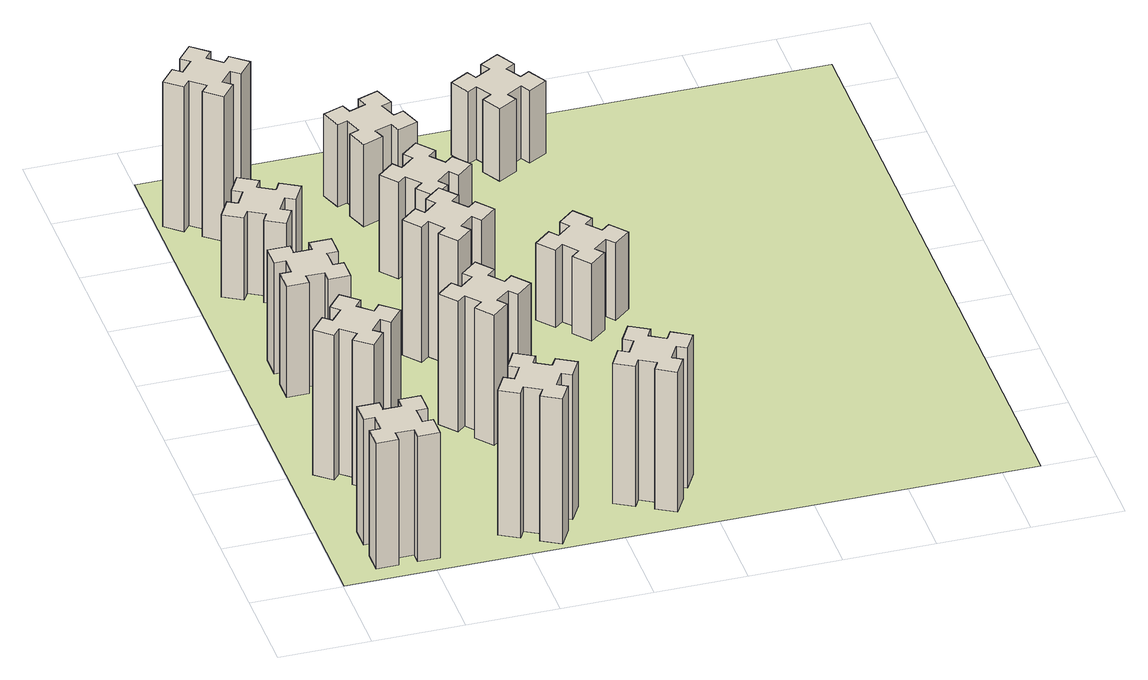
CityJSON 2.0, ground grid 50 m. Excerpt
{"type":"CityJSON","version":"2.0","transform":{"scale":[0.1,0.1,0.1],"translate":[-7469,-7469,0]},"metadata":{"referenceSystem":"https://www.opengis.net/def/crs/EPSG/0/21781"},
"CityObjects":{
"building1":{"type":"Building","attributes":{"class":"1000","function":"1000","usage":"1000","yearOfConstruction":2016,"roofType":"1000","measuredHeight":78,"storeysAboveGround":30,"storeysBelowGround":0},"geometry":[{"type":"Solid","lod":"1","boundaries":[[[[0,1,2,3,4,5,6,7,8,9,10,11,12,13,14,15,16,17,18,19]],[[17,16,20,21]],[[16,15,22,20]],[[15,14,23,22]],[[14,13,24,23]],[[13,12,25,24]],[[12,11,26,25]],[[11,10,27,26]],[[10,9,28,27]],[[9,8,29,28]],[[8,7,30,29]],[[7,6,31,30]],[[6,5,32,31]],[[5,4,33,32]],[[4,3,34,33]],[[3,2,35,34]],[[2,1,36,35]],[[1,0,37,36]],[[0,19,38,37]],[[19,18,39,38]],[[18,17,21,39]],[[24,25,26,27,28,29,30,31,32,33,34,35,36,37,38,39,21,20,22,23]]]]}]},
"building2":{"type":"Building","attributes":{"class":"1000","function":"1000","usage":"1000","yearOfConstruction":2016,"roofType":"1000","measuredHeight":90,"storeysAboveGround":30,"storeysBelowGround":0},"geometry":[{"type":"Solid","lod":"1","boundaries":[[[[40,41,42,43,44,45,46,47,48,49,50,51,52,53,54,55,56,57,58,59]],[[57,56,60,61]],[[56,55,62,60]],[[55,54,63,62]],[[54,53,64,63]],[[53,52,65,64]],[[52,51,66,65]],[[51,50,67,66]],[[50,49,68,67]],[[49,48,69,68]],[[48,47,70,69]],[[47,46,71,70]],[[46,45,72,71]],[[45,44,73,72]],[[44,43,74,73]],[[43,42,75,74]],[[42,41,76,75]],[[41,40,77,76]],[[40,59,78,77]],[[59,58,79,78]],[[58,57,61,79]],[[64,65,66,67,68,69,70,71,72,73,74,75,76,77,78,79,61,60,62,63]]]]}]},
"building3":{"type":"Building","attributes":{"class":"1000","function":"1000","usage":"1000","yearOfConstruction":2016,"roofType":"1000","measuredHeight":69,"storeysAboveGround":30,"storeysBelowGround":0},"geometry":[{"type":"Solid","lod":"1","boundaries":[[[[80,81,82,83,84,85,86,87,88,89,90,91,92,93,94,95,96,97,98,99]],[[97,96,100,101]],[[96,95,102,100]],[[95,94,103,102]],[[94,93,104,103]],[[93,92,105,104]],[[92,91,106,105]],[[91,90,107,106]],[[90,89,108,107]],[[89,88,109,108]],[[88,87,110,109]],[[87,86,111,110]],[[86,85,112,111]],[[85,84,113,112]],[[84,83,114,113]],[[83,82,115,114]],[[82,81,116,115]],[[81,80,117,116]],[[80,99,118,117]],[[99,98,119,118]],[[98,97,101,119]],[[104,105,106,107,108,109,110,111,112,113,114,115,116,117,118,119,101,100,102,103]]]]}]},
"building4":{"type":"Building","attributes":{"class":"1000","function":"1000","usage":"1000","yearOfConstruction":2016,"roofType":"1000","measuredHeight":51,"storeysAboveGround":30,"storeysBelowGround":0},"geometry":[{"type":"Solid","lod":"1","boundaries":[[[[120,121,122,123,124,125,126,127,128,129,130,131,132,133,134,135,136,137,138,139]],[[137,136,140,141]],[[136,135,142,140]],[[135,134,143,142]],[[134,133,144,143]],[[133,132,145,144]],[[132,131,146,145]],[[131,130,147,146]],[[130,129,148,147]],[[129,128,149,148]],[[128,127,150,149]],[[127,126,151,150]],[[126,125,152,151]],[[125,124,153,152]],[[124,123,154,153]],[[123,122,155,154]],[[122,121,156,155]],[[121,120,157,156]],[[120,139,158,157]],[[139,138,159,158]],[[138,137,141,159]],[[144,145,146,147,148,149,150,151,152,153,154,155,156,157,158,159,141,140,142,143]]]]}]},
"building5":{"type":"Building","attributes":{"class":"1000","function":"1000","usage":"1000","yearOfConstruction":2016,"roofType":"1000","measuredHeight":90,"storeysAboveGround":30,"storeysBelowGround":0},"geometry":[{"type":"Solid","lod":"1","boundaries":[[[[160,161,162,163,164,165,166,167,168,169,170,171,172,173,174,175,176,177,178,179]],[[177,176,180,181]],[[176,175,182,180]],[[175,174,183,182]],[[174,173,184,183]],[[173,172,185,184]],[[172,171,186,185]],[[171,170,187,186]],[[170,169,188,187]],[[169,168,189,188]],[[168,167,190,189]],[[167,166,191,190]],[[166,165,192,191]],[[165,164,193,192]],[[164,163,194,193]],[[163,162,195,194]],[[162,161,196,195]],[[161,160,197,196]],[[160,179,198,197]],[[179,178,199,198]],[[178,177,181,199]],[[184,185,186,187,188,189,190,191,192,193,194,195,196,197,198,199,181,180,182,183]]]]}]},
"building6":{"type":"Building","attributes":{"class":"1000","function":"1000","usage":"1000","yearOfConstruction":2016,"roofType":"1000","measuredHeight":90,"storeysAboveGround":30,"storeysBelowGround":0},"geometry":[{"type":"Solid","lod":"1","boundaries":[[[[200,201,202,203,204,205,206,207,208,209,210,211,212,213,214,215,216,217,218,219]],[[217,216,220,221]],[[216,215,222,220]],[[215,214,223,222]],[[214,213,224,223]],[[213,212,225,224]],[[212,211,226,225]],[[211,210,227,226]],[[210,209,228,227]],[[209,208,229,228]],[[208,207,230,229]],[[207,206,231,230]],[[206,205,232,231]],[[205,204,233,232]],[[204,203,234,233]],[[203,202,235,234]],[[202,201,236,235]],[[201,200,237,236]],[[200,219,238,237]],[[219,218,239,238]],[[218,217,221,239]],[[224,225,226,227,228,229,230,231,232,233,234,235,236,237,238,239,221,220,222,223]]]]}]},
"building7":{"type":"Building","attributes":{"class":"1000","function":"1000","usage":"1000","yearOfConstruction":2016,"roofType":"1000","measuredHeight":81,"storeysAboveGround":30,"storeysBelowGround":0},"geometry":[{"type":"Solid","lod":"1","boundaries":[[[[240,241,242,243,244,245,246,247,248,249,250,251,252,253,254,255,256,257,258,259]],[[257,256,260,261]],[[256,255,262,260]],[[255,254,263,262]],[[254,253,264,263]],[[253,252,265,264]],[[252,251,266,265]],[[251,250,267,266]],[[250,249,268,267]],[[249,248,269,268]],[[248,247,270,269]],[[247,246,271,270]],[[246,245,272,271]],[[245,244,273,272]],[[244,243,274,273]],[[243,242,275,274]],[[242,241,276,275]],[[241,240,277,276]],[[240,259,278,277]],[[259,258,279,278]],[[258,257,261,279]],[[264,265,266,267,268,269,270,271,272,273,274,275,276,277,278,279,261,260,262,263]]]]}]},
"building8":{"type":"Building","attributes":{"class":"1000","function":"1000","usage":"1000","yearOfConstruction":2016,"roofType":"1000","measuredHeight":84,"storeysAboveGround":30,"storeysBelowGround":0},"geometry":[{"type":"Solid","lod":"1","boundaries":[[[[280,281,282,283,284,285,286,287,288,289,290,291,292,293,294,295,296,297,298,299]],[[297,296,300,301]],[[296,295,302,300]],[[295,294,303,302]],[[294,293,304,303]],[[293,292,305,304]],[[292,291,306,305]],[[291,290,307,306]],[[290,289,308,307]],[[289,288,309,308]],[[288,287,310,309]],[[287,286,311,310]],[[286,285,312,311]],[[285,284,313,312]],[[284,283,314,313]],[[283,282,315,314]],[[282,281,316,315]],[[281,280,317,316]],[[280,299,318,317]],[[299,298,319,318]],[[298,297,301,319]],[[304,305,306,307,308,309,310,311,312,313,314,315,316,317,318,319,301,300,302,303]]]]}]},
"building9":{"type":"Building","attributes":{"class":"1000","function":"1000","usage":"1000","yearOfConstruction":2016,"roofType":"1000","measuredHeight":87,"storeysAboveGround":30,"storeysBelowGround":0},"geometry":[{"type":"Solid","lod":"1","boundaries":[[[[320,321,322,323,324,325,326,327,328,329,330,331,332,333,334,335,336,337,338,339]],[[337,336,340,341]],[[336,335,342,340]],[[335,334,343,342]],[[334,333,344,343]],[[333,332,345,344]],[[332,331,346,345]],[[331,330,347,346]],[[330,329,348,347]],[[329,328,349,348]],[[328,327,350,349]],[[327,326,351,350]],[[326,325,352,351]],[[325,324,353,352]],[[324,323,354,353]],[[323,322,355,354]],[[322,321,356,355]],[[321,320,357,356]],[[320,339,358,357]],[[339,338,359,358]],[[338,337,341,359]],[[344,345,346,347,348,349,350,351,352,353,354,355,356,357,358,359,341,340,342,343]]]]}]},
"building10":{"type":"Building","attributes":{"class":"1000","function":"1000","usage":"1000","yearOfConstruction":2016,"roofType":"1000","measuredHeight":60,"storeysAboveGround":30,"storeysBelowGround":0},"geometry":[{"type":"Solid","lod":"1","boundaries":[[[[360,361,362,363,364,365,366,367,368,369,370,371,372,373,374,375,376,377,378,379]],[[377,376,380,381]],[[376,375,382,380]],[[375,374,383,382]],[[374,373,384,383]],[[373,372,385,384]],[[372,371,386,385]],[[371,370,387,386]],[[370,369,388,387]],[[369,368,389,388]],[[368,367,390,389]],[[367,366,391,390]],[[366,365,392,391]],[[365,364,393,392]],[[364,363,394,393]],[[363,362,395,394]],[[362,361,396,395]],[[361,360,397,396]],[[360,379,398,397]],[[379,378,399,398]],[[378,377,381,399]],[[384,385,386,387,388,389,390,391,392,393,394,395,396,397,398,399,381,380,382,383]]]]}]},
"building11":{"type":"Building","attributes":{"class":"1000","function":"1000","usage":"1000","yearOfConstruction":2016,"roofType":"1000","measuredHeight":51,"storeysAboveGround":30,"storeysBelowGround":0},"geometry":[{"type":"Solid","lod":"1","boundaries":[[[[400,401,402,403,404,405,406,407,408,409,410,411,412,413,414,415,416,417,418,419]],[[417,416,420,421]],[[416,415,422,420]],[[415,414,423,422]],[[414,413,424,423]],[[413,412,425,424]],[[412,411,426,425]],[[411,410,427,426]],[[410,409,428,427]],[[409,408,429,428]],[[408,407,430,429]],[[407,406,431,430]],[[406,405,432,431]],[[405,404,433,432]],[[404,403,434,433]],[[403,402,435,434]],[[402,401,436,435]],[[401,400,437,436]],[[400,419,438,437]],[[419,418,439,438]],[[418,417,421,439]],[[424,425,426,427,428,429,430,431,432,433,434,435,436,437,438,439,421,420,422,423]]]]}]},
"building12":{"type":"Building","attributes":{"class":"1000","function":"1000","usage":"1000","yearOfConstruction":2016,"roofType":"1000","measuredHeight":48,"storeysAboveGround":30,"storeysBelowGround":0},"geometry":[{"type":"Solid","lod":"1","boundaries":[[[[440,441,442,443,444,445,446,447,448,449,450,451,452,453,454,455,456,457,458,459]],[[457,456,460,461]],[[456,455,462,460]],[[455,454,463,462]],[[454,453,464,463]],[[453,452,465,464]],[[452,451,466,465]],[[451,450,467,466]],[[450,449,468,467]],[[449,448,469,468]],[[448,447,470,469]],[[447,446,471,470]],[[446,445,472,471]],[[445,444,473,472]],[[444,443,474,473]],[[443,442,475,474]],[[442,441,476,475]],[[441,440,477,476]],[[440,459,478,477]],[[459,458,479,478]],[[458,457,461,479]],[[464,465,466,467,468,469,470,471,472,473,474,475,476,477,478,479,461,460,462,463]]]]}]},
"building13":{"type":"Building","attributes":{"class":"1000","function":"1000","usage":"1000","yearOfConstruction":2016,"roofType":"1000","measuredHeight":45,"storeysAboveGround":30,"storeysBelowGround":0},"geometry":[{"type":"Solid","lod":"1","boundaries":[[[[480,481,482,483,484,485,486,487,488,489,490,491,492,493,494,495,496,497,498,499]],[[497,496,500,501]],[[496,495,502,500]],[[495,494,503,502]],[[494,493,504,503]],[[493,492,505,504]],[[492,491,506,505]],[[491,490,507,506]],[[490,489,508,507]],[[489,488,509,508]],[[488,487,510,509]],[[487,486,511,510]],[[486,485,512,511]],[[485,484,513,512]],[[484,483,514,513]],[[483,482,515,514]],[[482,481,516,515]],[[481,480,517,516]],[[480,499,518,517]],[[499,498,519,518]],[[498,497,501,519]],[[504,505,506,507,508,509,510,511,512,513,514,515,516,517,518,519,501,500,502,503]]]]}]},
"landuse1":{"type":"LandUse","attributes":{"name":"plot1","function":"1010"},"geometry":[{"type":"MultiSurface","lod":"1","boundaries":[[[520,521,522,523]]]}]}
},
"vertices":[
[265,325,0],[265,225,0],[205,225,0],[205,105,0],[325,105,0],[325,165,0],[425,165,0],[425,105,0],[545,105,0],[545,225,0],[485,225,0],[485,325,0],[545,325,0],[545,445,0],[425,445,0],[425,385,0],[325,385,0],[325,445,0],[205,445,0],[205,325,0],[325,385,780],[325,445,780],[425,385,780],[425,445,780],[545,445,780],[545,325,780],[485,325,780],[485,225,780],[545,225,780],[545,105,780],[425,105,780],[425,165,780],[325,165,780],[325,105,780],[205,105,780],[205,225,780],[265,225,780],[265,325,780],[205,325,780],[205,445,780],
[484,1067,0],[408,1132,0],[446,1178,0],[354,1255,0],[277,1163,0],[323,1124,0],[259,1048,0],[213,1086,0],[136,994,0],[228,917,0],[266,963,0],[343,899,0],[304,853,0],[396,776,0],[473,868,0],[427,906,0],[492,983,0],[538,944,0],[615,1036,0],[523,1113,0],[492,983,900],[538,944,900],[427,906,900],[473,868,900],[396,776,900],[304,853,900],[343,899,900],[266,963,900],[228,917,900],[136,994,900],[213,1086,900],[259,1048,900],[323,1124,900],[277,1163,900],[354,1255,900],[446,1178,900],[408,1132,900],[484,1067,900],[523,1113,900],[615,1036,900],
[265,1905,0],[265,1805,0],[205,1805,0],[205,1685,0],[325,1685,0],[325,1745,0],[425,1745,0],[425,1685,0],[545,1685,0],[545,1805,0],[485,1805,0],[485,1905,0],[545,1905,0],[545,2025,0],[425,2025,0],[425,1965,0],[325,1965,0],[325,2025,0],[205,2025,0],[205,1905,0],[325,1965,690],[325,2025,690],[425,1965,690],[425,2025,690],[545,2025,690],[545,1905,690],[485,1905,690],[485,1805,690],[545,1805,690],[545,1685,690],[425,1685,690],[425,1745,690],[325,1745,690],[325,1685,690],[205,1685,690],[205,1805,690],[265,1805,690],[265,1905,690],[205,1905,690],[205,2025,690],
[446,2597,0],[496,2684,0],[548,2654,0],[608,2758,0],[504,2818,0],[474,2766,0],[387,2816,0],[417,2868,0],[313,2928,0],[253,2824,0],[305,2794,0],[255,2707,0],[203,2737,0],[143,2633,0],[247,2573,0],[277,2625,0],[364,2575,0],[334,2523,0],[438,2463,0],[498,2567,0],[364,2575,510],[334,2523,510],[277,2625,510],[247,2573,510],[143,2633,510],[203,2737,510],[255,2707,510],[305,2794,510],[253,2824,510],[313,2928,510],[417,2868,510],[387,2816,510],[474,2766,510],[504,2818,510],[608,2758,510],[548,2654,510],[496,2684,510],[446,2597,510],[498,2567,510],[438,2463,510],
[1214,346,0],[1127,396,0],[1157,448,0],[1053,508,0],[993,404,0],[1045,374,0],[995,287,0],[943,317,0],[883,213,0],[987,153,0],[1017,205,0],[1104,155,0],[1074,103,0],[1178,43,0],[1238,147,0],[1186,177,0],[1236,264,0],[1288,234,0],[1348,338,0],[1244,398,0],[1236,264,900],[1288,234,900],[1186,177,900],[1238,147,900],[1178,43,900],[1074,103,900],[1104,155,900],[1017,205,900],[987,153,900],[883,213,900],[943,317,900],[995,287,900],[1045,374,900],[993,404,900],[1053,508,900],[1157,448,900],[1127,396,900],[1214,346,900],[1244,398,900],[1348,338,900],
[384,3387,0],[308,3452,0],[346,3498,0],[254,3575,0],[177,3483,0],[223,3444,0],[159,3368,0],[113,3406,0],[36,3314,0],[128,3237,0],[166,3283,0],[243,3219,0],[204,3173,0],[296,3096,0],[373,3188,0],[327,3226,0],[392,3303,0],[438,3264,0],[515,3356,0],[423,3433,0],[392,3303,900],[438,3264,900],[327,3226,900],[373,3188,900],[296,3096,900],[204,3173,900],[243,3219,900],[166,3283,900],[128,3237,900],[36,3314,900],[113,3406,900],[159,3368,900],[223,3444,900],[177,3483,900],[254,3575,900],[346,3498,900],[308,3452,900],[384,3387,900],[423,3433,900],[515,3356,900],
[1083,1332,0],[1006,1267,0],[968,1313,0],[876,1236,0],[953,1144,0],[999,1183,0],[1063,1106,0],[1017,1068,0],[1094,976,0],[1186,1053,0],[1148,1099,0],[1224,1163,0],[1263,1117,0],[1355,1194,0],[1278,1286,0],[1232,1248,0],[1167,1324,0],[1213,1363,0],[1136,1455,0],[1044,1378,0],[1167,1324,810],[1213,1363,810],[1232,1248,810],[1278,1286,810],[1355,1194,810],[1263,1117,810],[1224,1163,810],[1148,1099,810],[1186,1053,810],[1094,976,810],[1017,1068,810],[1063,1106,810],[999,1183,810],[953,1144,810],[876,1236,810],[968,1313,810],[1006,1267,810],[1083,1332,810],[1044,1378,810],[1136,1455,810],
[1083,1972,0],[1006,1907,0],[968,1953,0],[876,1876,0],[953,1784,0],[999,1823,0],[1063,1746,0],[1017,1708,0],[1094,1616,0],[1186,1693,0],[1148,1739,0],[1224,1803,0],[1263,1757,0],[1355,1834,0],[1278,1926,0],[1232,1888,0],[1167,1964,0],[1213,2003,0],[1136,2095,0],[1044,2018,0],[1167,1964,840],[1213,2003,840],[1232,1888,840],[1278,1926,840],[1355,1834,840],[1263,1757,840],[1224,1803,840],[1148,1739,840],[1186,1693,840],[1094,1616,840],[1017,1708,840],[1063,1746,840],[999,1823,840],[953,1784,840],[876,1876,840],[968,1953,840],[1006,1907,840],[1083,1972,840],[1044,2018,840],[1136,2095,840],
[1657,305,0],[1744,255,0],[1714,203,0],[1818,143,0],[1878,247,0],[1826,277,0],[1876,364,0],[1928,334,0],[1988,438,0],[1884,498,0],[1854,446,0],[1767,496,0],[1797,548,0],[1693,608,0],[1633,504,0],[1685,474,0],[1635,387,0],[1583,417,0],[1523,313,0],[1627,253,0],[1635,387,870],[1583,417,870],[1685,474,870],[1633,504,870],[1693,608,870],[1797,548,870],[1767,496,870],[1854,446,870],[1884,498,870],[1988,438,870],[1928,334,870],[1876,364,870],[1826,277,870],[1878,247,870],[1818,143,870],[1714,203,870],[1744,255,870],[1657,305,870],[1627,253,870],[1523,313,870],
[1099,2563,0],[1163,2486,0],[1117,2448,0],[1194,2356,0],[1286,2433,0],[1248,2479,0],[1324,2543,0],[1363,2497,0],[1455,2574,0],[1378,2666,0],[1332,2628,0],[1267,2704,0],[1313,2743,0],[1236,2835,0],[1144,2758,0],[1183,2712,0],[1106,2647,0],[1068,2693,0],[976,2616,0],[1053,2524,0],[1106,2647,600],[1068,2693,600],[1183,2712,600],[1144,2758,600],[1236,2835,600],[1313,2743,600],[1267,2704,600],[1332,2628,600],[1378,2666,600],[1455,2574,600],[1363,2497,600],[1324,2543,600],[1248,2479,600],[1286,2433,600],[1194,2356,600],[1117,2448,600],[1163,2486,600],[1099,2563,600],[1053,2524,600],[976,2616,600],
[1125,3356,0],[1031,3322,0],[1010,3378,0],[897,3337,0],[939,3224,0],[995,3245,0],[1029,3151,0],[973,3130,0],[1014,3017,0],[1127,3059,0],[1106,3115,0],[1200,3149,0],[1220,3093,0],[1333,3134,0],[1292,3247,0],[1236,3226,0],[1202,3320,0],[1258,3340,0],[1217,3453,0],[1104,3412,0],[1202,3320,510],[1258,3340,510],[1236,3226,510],[1292,3247,510],[1333,3134,510],[1220,3093,510],[1200,3149,510],[1106,3115,510],[1127,3059,510],[1014,3017,510],[973,3130,510],[1029,3151,510],[995,3245,510],[939,3224,510],[897,3337,510],[1010,3378,510],[1031,3322,510],[1125,3356,510],[1104,3412,510],[1217,3453,510],
[1972,1988,0],[1907,2064,0],[1953,2103,0],[1876,2195,0],[1784,2118,0],[1823,2072,0],[1746,2007,0],[1708,2053,0],[1616,1976,0],[1693,1884,0],[1739,1923,0],[1803,1846,0],[1757,1808,0],[1834,1716,0],[1926,1793,0],[1888,1839,0],[1964,1903,0],[2003,1857,0],[2095,1934,0],[2018,2026,0],[1964,1903,480],[2003,1857,480],[1888,1839,480],[1926,1793,480],[1834,1716,480],[1757,1808,480],[1803,1846,480],[1739,1923,480],[1693,1884,480],[1616,1976,480],[1708,2053,480],[1746,2007,480],[1823,2072,480],[1784,2118,480],[1876,2195,480],[1953,2103,480],[1907,2064,480],[1972,1988,480],[2018,2026,480],[2095,1934,480],
[1844,3556,0],[1757,3506,0],[1727,3558,0],[1623,3498,0],[1683,3394,0],[1735,3424,0],[1785,3337,0],[1733,3307,0],[1793,3203,0],[1897,3263,0],[1867,3315,0],[1954,3365,0],[1984,3313,0],[2088,3373,0],[2028,3477,0],[1976,3447,0],[1926,3534,0],[1978,3564,0],[1918,3668,0],[1814,3608,0],[1926,3534,450],[1978,3564,450],[1976,3447,450],[2028,3477,450],[2088,3373,450],[1984,3313,450],[1954,3365,450],[1867,3315,450],[1897,3263,450],[1793,3203,450],[1733,3307,450],[1785,3337,450],[1735,3424,450],[1683,3394,450],[1623,3498,450],[1727,3558,450],[1757,3506,450],[1844,3556,450],[1814,3608,450],[1918,3668,450],
[5,3705,0],[3705,3705,0],[3705,5,0],[5,5,0]
]}
